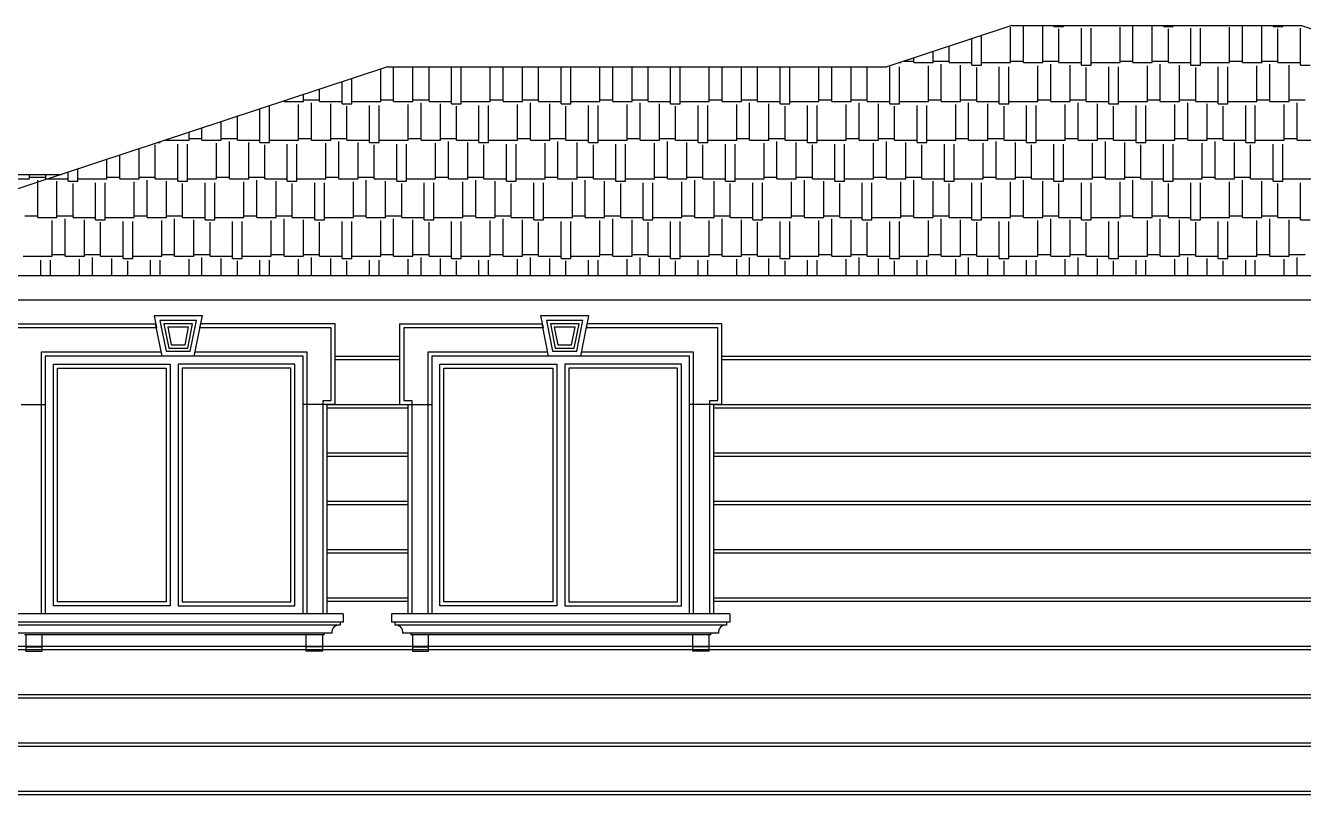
# Model space of a CAD drawing. Extents: x 182769.15 to 182771.38, y 101811.72 to 101812.21.
# Drawn here: x 182771.0793 to 182771.238, y 101811.8553 to 101811.9507 of the extents above; entities that cross this region are included whole.
import ezdxf

# ---------------------------------------------------------------- set-up
doc = ezdxf.new("R2010")
doc.units = 0
doc.header["$MEASUREMENT"] = 0
doc.layers.add('DUVAR', color=7, linetype='Continuous')
doc.layers.add('TARAMA', color=15, linetype='Continuous')

msp = doc.modelspace()

# ---------------------------------------------------------------- linework, layer by layer
at = {"layer": 'DUVAR'}
for p, q in [((182771.20178, 101811.95069), (182771.18628, 101811.94558)), ((182771.20178, 101811.95069), (182771.23778, 101811.95069)), ((182771.23778, 101811.95069), (182771.26978, 101811.94013)), ((182771.12428, 101811.94558), (182771.04578, 101811.91967)), ((182771.12428, 101811.94558), (182771.18628, 101811.94558)), ((182771.10128, 101811.91467), (182771.09528, 101811.91467)), ((182771.09528, 101811.91467), (182771.09558, 101811.91317)), ((182771.10098, 101811.91317), (182771.10128, 101811.91467)), ((182771.14928, 101811.91467), (182771.14328, 101811.91467)), ((182771.14328, 101811.91467), (182771.14358, 101811.91317)), ((182771.14898, 101811.91317), (182771.14928, 101811.91467)), ((182771.07778, 101811.91367), (182771.09548, 101811.91367)), ((182771.09628, 101811.90967), (182771.09548, 101811.91367)), ((182771.10028, 101811.90967), (182771.10108, 101811.91367)), ((182771.11778, 101811.91367), (182771.10108, 101811.91367)), ((182771.11778, 101811.90367), (182771.11778, 101811.91367)), ((182771.12578, 101811.91367), (182771.14348, 101811.91367)), ((182771.12578, 101811.91367), (182771.12578, 101811.90367)), ((182771.14428, 101811.90967), (182771.14348, 101811.91367)), ((182771.14828, 101811.90967), (182771.14908, 101811.91367)), ((182771.16578, 101811.91367), (182771.14908, 101811.91367)), ((182771.16578, 101811.90367), (182771.16578, 101811.91367)), ((182771.11378, 101811.90967), (182771.08178, 101811.90967)), ((182771.08178, 101811.90967), (182771.08178, 101811.87767)), ((182771.11378, 101811.87767), (182771.11378, 101811.90967)), ((182771.16178, 101811.90967), (182771.12978, 101811.90967)), ((182771.12978, 101811.90967), (182771.12978, 101811.87767)), ((182771.16178, 101811.87767), (182771.16178, 101811.90967)), ((182771.11678, 101811.90367), (182771.11778, 101811.90367)), ((182771.11778, 101811.90367), (182771.11678, 101811.90367)), ((182771.11678, 101811.87767), (182771.11678, 101811.90367)), ((182771.12578, 101811.90367), (182771.12678, 101811.90367)), ((182771.12678, 101811.90367), (182771.12678, 101811.87767)), ((182771.16478, 101811.90367), (182771.16578, 101811.90367)), ((182771.16578, 101811.90367), (182771.16478, 101811.90367)), ((182771.16478, 101811.87767), (182771.16478, 101811.90367)), ((182771.11878, 101811.87767), (182771.07678, 101811.87767)), ((182771.11878, 101811.87767), (182771.11878, 101811.87667)), ((182771.16678, 101811.87767), (182771.12478, 101811.87767)), ((182771.12478, 101811.87767), (182771.12478, 101811.87667)), ((182771.16678, 101811.87767), (182771.16678, 101811.87667)), ((182771.11878, 101811.87667), (182771.07678, 101811.87667)), ((182771.16678, 101811.87667), (182771.12478, 101811.87667))]:
    msp.add_line(p, q, dxfattribs=at)
at = {"layer": 'DUVAR', "color": 5}
msp.add_line((182771.04378, 101811.93221), (182771.08378, 101811.93221), dxfattribs=at)
at = {"layer": 'DUVAR', "color": 6}
for p, q in [((182771.04578, 101811.91967), (182771.35178, 101811.91967)), ((182771.04578, 101811.91667), (182771.35178, 101811.91667))]:
    msp.add_line(p, q, dxfattribs=at)
at = {"layer": 'DUVAR', "color": 8}
for p, q in [((182771.09558, 101811.91317), (182771.07828, 101811.91317)), ((182771.10054, 101811.91407), (182771.09601, 101811.91407)), ((182771.09601, 101811.91407), (182771.09677, 101811.91027)), ((182771.09609, 101811.91367), (182771.09677, 101811.91027)), ((182771.10006, 101811.91367), (182771.0965, 101811.91367)), ((182771.0965, 101811.91367), (182771.0971, 101811.91067)), ((182771.09957, 101811.91327), (182771.09698, 101811.91327)), ((182771.09698, 101811.91327), (182771.09742, 101811.91107)), ((182771.09913, 101811.91107), (182771.09957, 101811.91327)), ((182771.09946, 101811.91067), (182771.10006, 101811.91367)), ((182771.09978, 101811.91027), (182771.10054, 101811.91407)), ((182771.09978, 101811.91027), (182771.10046, 101811.91367)), ((182771.11728, 101811.91317), (182771.10098, 101811.91317)), ((182771.11728, 101811.90417), (182771.11728, 101811.91317)), ((182771.14358, 101811.91317), (182771.12628, 101811.91317)), ((182771.12628, 101811.91317), (182771.12628, 101811.90417)), ((182771.14854, 101811.91407), (182771.14401, 101811.91407)), ((182771.14401, 101811.91407), (182771.14477, 101811.91027)), ((182771.14409, 101811.91367), (182771.14477, 101811.91027)), ((182771.14806, 101811.91367), (182771.1445, 101811.91367)), ((182771.1445, 101811.91367), (182771.1451, 101811.91067)), ((182771.14757, 101811.91327), (182771.14498, 101811.91327)), ((182771.14498, 101811.91327), (182771.14542, 101811.91107)), ((182771.14713, 101811.91107), (182771.14757, 101811.91327)), ((182771.14746, 101811.91067), (182771.14806, 101811.91367)), ((182771.14778, 101811.91027), (182771.14854, 101811.91407)), ((182771.14778, 101811.91027), (182771.14846, 101811.91367)), ((182771.16528, 101811.91317), (182771.14898, 101811.91317)), ((182771.16528, 101811.90417), (182771.16528, 101811.91317)), ((182771.09742, 101811.91107), (182771.09913, 101811.91107)), ((182771.14542, 101811.91107), (182771.14713, 101811.91107)), ((182771.09618, 101811.91017), (182771.08128, 101811.91017)), ((182771.08128, 101811.91017), (182771.08128, 101811.87767)), ((182771.09677, 101811.91027), (182771.09978, 101811.91027)), ((182771.09677, 101811.91027), (182771.09978, 101811.91027)), ((182771.0971, 101811.91067), (182771.09946, 101811.91067)), ((182771.11428, 101811.91017), (182771.10038, 101811.91017)), ((182771.11428, 101811.87767), (182771.11428, 101811.91017)), ((182771.11778, 101811.90967), (182771.12578, 101811.90967)), ((182771.14418, 101811.91017), (182771.12928, 101811.91017)), ((182771.12928, 101811.91017), (182771.12928, 101811.87767)), ((182771.14477, 101811.91027), (182771.14778, 101811.91027)), ((182771.14477, 101811.91027), (182771.14778, 101811.91027)), ((182771.1451, 101811.91067), (182771.14746, 101811.91067)), ((182771.16228, 101811.91017), (182771.14838, 101811.91017)), ((182771.16228, 101811.87767), (182771.16228, 101811.91017)), ((182771.16578, 101811.90967), (182771.34178, 101811.90967)), ((182771.11778, 101811.90927), (182771.12578, 101811.90927)), ((182771.16578, 101811.90927), (182771.24178, 101811.90927)), ((182771.07878, 101811.90367), (182771.08178, 101811.90367)), ((182771.11678, 101811.90367), (182771.11378, 101811.90367)), ((182771.11628, 101811.87767), (182771.11628, 101811.90417)), ((182771.11628, 101811.90417), (182771.11728, 101811.90417)), ((182771.11678, 101811.90367), (182771.12678, 101811.90367)), ((182771.11678, 101811.90327), (182771.12678, 101811.90327)), ((182771.12628, 101811.90417), (182771.12728, 101811.90417)), ((182771.12678, 101811.90367), (182771.12978, 101811.90367)), ((182771.12728, 101811.90417), (182771.12728, 101811.87767)), ((182771.16478, 101811.90367), (182771.16178, 101811.90367)), ((182771.16428, 101811.87767), (182771.16428, 101811.90417)), ((182771.16428, 101811.90417), (182771.16528, 101811.90417)), ((182771.16478, 101811.90367), (182771.24178, 101811.90367)), ((182771.16478, 101811.90327), (182771.24178, 101811.90327)), ((182771.11678, 101811.89767), (182771.12678, 101811.89767)), ((182771.11678, 101811.89727), (182771.12678, 101811.89727)), ((182771.16478, 101811.89767), (182771.3415, 101811.89767)), ((182771.16478, 101811.89727), (182771.3415, 101811.89727)), ((182771.11678, 101811.89167), (182771.12678, 101811.89167)), ((182771.11678, 101811.89127), (182771.12678, 101811.89127)), ((182771.16478, 101811.89167), (182771.34154, 101811.89167)), ((182771.16478, 101811.89127), (182771.34154, 101811.89127)), ((182771.11678, 101811.88567), (182771.12678, 101811.88567)), ((182771.16478, 101811.88567), (182771.34178, 101811.88567)), ((182771.11678, 101811.88527), (182771.12678, 101811.88527)), ((182771.16478, 101811.88527), (182771.34178, 101811.88527)), ((182771.11678, 101811.87967), (182771.12678, 101811.87967)), ((182771.11678, 101811.87927), (182771.12678, 101811.87927)), ((182771.16478, 101811.87967), (182771.34178, 101811.87967)), ((182771.16478, 101811.87927), (182771.34178, 101811.87927)), ((182771.11838, 101811.87627), (182771.07718, 101811.87627)), ((182771.11838, 101811.87667), (182771.11838, 101811.87627)), ((182771.12518, 101811.87667), (182771.12518, 101811.87627)), ((182771.16638, 101811.87627), (182771.12518, 101811.87627)), ((182771.16638, 101811.87667), (182771.16638, 101811.87627)), ((182771.11738, 101811.87527), (182771.07818, 101811.87527)), ((182771.11638, 101811.87507), (182771.07918, 101811.87507)), ((182771.07938, 101811.87507), (182771.07938, 101811.87307)), ((182771.08138, 101811.87307), (182771.08138, 101811.87507)), ((182771.11418, 101811.87307), (182771.11418, 101811.87507)), ((182771.11618, 101811.87507), (182771.11618, 101811.87307)), ((182771.11638, 101811.87527), (182771.11638, 101811.87507)), ((182771.16538, 101811.87527), (182771.12618, 101811.87527)), ((182771.12718, 101811.87527), (182771.12718, 101811.87507)), ((182771.16438, 101811.87507), (182771.12718, 101811.87507)), ((182771.12738, 101811.87507), (182771.12738, 101811.87307)), ((182771.12938, 101811.87307), (182771.12938, 101811.87507)), ((182771.16218, 101811.87307), (182771.16218, 101811.87507)), ((182771.16418, 101811.87507), (182771.16418, 101811.87307)), ((182771.16438, 101811.87527), (182771.16438, 101811.87507)), ((182771.05578, 101811.87367), (182771.34178, 101811.87367)), ((182771.05578, 101811.87327), (182771.34178, 101811.87327)), ((182771.07938, 101811.87357), (182771.08138, 101811.87357)), ((182771.07938, 101811.87307), (182771.08138, 101811.87307)), ((182771.11618, 101811.87357), (182771.11418, 101811.87357)), ((182771.11618, 101811.87307), (182771.11418, 101811.87307)), ((182771.12738, 101811.87357), (182771.12938, 101811.87357)), ((182771.12738, 101811.87307), (182771.12938, 101811.87307)), ((182771.16418, 101811.87357), (182771.16218, 101811.87357)), ((182771.16418, 101811.87307), (182771.16218, 101811.87307)), ((182771.05578, 101811.86767), (182771.34178, 101811.86767)), ((182771.05578, 101811.86727), (182771.34178, 101811.86727)), ((182771.05578, 101811.86167), (182771.34178, 101811.86167)), ((182771.05578, 101811.86127), (182771.34178, 101811.86127)), ((182771.05578, 101811.85567), (182771.34178, 101811.85567)), ((182771.05578, 101811.85527), (182771.34178, 101811.85527))]:
    msp.add_line(p, q, dxfattribs=at)
at = {"layer": 'DUVAR', "color": 3}
for p, q in [((182771.08278, 101811.90867), (182771.09728, 101811.90867)), ((182771.08278, 101811.87867), (182771.08278, 101811.90867)), ((182771.09728, 101811.90867), (182771.09728, 101811.87867)), ((182771.11278, 101811.90867), (182771.09828, 101811.90867)), ((182771.09828, 101811.90867), (182771.09828, 101811.87867)), ((182771.11278, 101811.87867), (182771.11278, 101811.90867)), ((182771.13078, 101811.90867), (182771.14528, 101811.90867)), ((182771.13078, 101811.87867), (182771.13078, 101811.90867)), ((182771.14528, 101811.90867), (182771.14528, 101811.87867)), ((182771.16078, 101811.90867), (182771.14628, 101811.90867)), ((182771.14628, 101811.90867), (182771.14628, 101811.87867)), ((182771.16078, 101811.87867), (182771.16078, 101811.90867)), ((182771.09728, 101811.87867), (182771.08278, 101811.87867)), ((182771.09828, 101811.87867), (182771.11278, 101811.87867)), ((182771.14528, 101811.87867), (182771.13078, 101811.87867)), ((182771.14628, 101811.87867), (182771.16078, 101811.87867))]:
    msp.add_line(p, q, dxfattribs=at)
at = {"layer": 'DUVAR', "color": 1}
for p, q in [((182771.08328, 101811.90817), (182771.09678, 101811.90817)), ((182771.08328, 101811.87917), (182771.08328, 101811.90817)), ((182771.09678, 101811.90817), (182771.09678, 101811.87917)), ((182771.11228, 101811.90817), (182771.09878, 101811.90817)), ((182771.09878, 101811.90817), (182771.09878, 101811.87917)), ((182771.11228, 101811.87917), (182771.11228, 101811.90817)), ((182771.13128, 101811.90817), (182771.14478, 101811.90817)), ((182771.13128, 101811.87917), (182771.13128, 101811.90817)), ((182771.14478, 101811.90817), (182771.14478, 101811.87917)), ((182771.16028, 101811.90817), (182771.14678, 101811.90817)), ((182771.14678, 101811.90817), (182771.14678, 101811.87917)), ((182771.16028, 101811.87917), (182771.16028, 101811.90817)), ((182771.09678, 101811.87917), (182771.08328, 101811.87917)), ((182771.09878, 101811.87917), (182771.11228, 101811.87917)), ((182771.14478, 101811.87917), (182771.13128, 101811.87917)), ((182771.14678, 101811.87917), (182771.16028, 101811.87917))]:
    msp.add_line(p, q, dxfattribs=at)
at = {"layer": 'DUVAR', "color": 8}
for centre, start, end in [((182771.11825, 101811.8754), 81.8699, 188.1301), ((182771.1253, 101811.8754), 351.8699, 98.1301), ((182771.16625, 101811.8754), 81.8699, 188.1301)]:
    msp.add_arc(centre, 0.000884, start, end, dxfattribs=at)
at = {"layer": 'TARAMA'}
for p, q in [((182771.20323, 101811.94609), (182771.20323, 101811.95069)), ((182771.20563, 101811.94609), (182771.20563, 101811.95059)), ((182771.20703, 101811.95059), (182771.20703, 101811.95069)), ((182771.20703, 101811.95059), (182771.20823, 101811.95059)), ((182771.20823, 101811.95059), (182771.20823, 101811.95069)), ((182771.21683, 101811.94609), (182771.21683, 101811.95069)), ((182771.21923, 101811.94609), (182771.21923, 101811.95059)), ((182771.22063, 101811.95059), (182771.22063, 101811.95069)), ((182771.22063, 101811.95059), (182771.22183, 101811.95059)), ((182771.22183, 101811.95059), (182771.22183, 101811.95069)), ((182771.23043, 101811.94609), (182771.23043, 101811.95069)), ((182771.23283, 101811.94609), (182771.23283, 101811.95059)), ((182771.23423, 101811.95059), (182771.23423, 101811.95069)), ((182771.23423, 101811.95059), (182771.23543, 101811.95059)), ((182771.23543, 101811.95059), (182771.23543, 101811.95069)), ((182771.19683, 101811.94579), (182771.19683, 101811.94906)), ((182771.19803, 101811.94579), (182771.19803, 101811.94946)), ((182771.20163, 101811.94609), (182771.20163, 101811.95049)), ((182771.20763, 101811.94609), (182771.20763, 101811.95029)), ((182771.21043, 101811.94579), (182771.21043, 101811.95039)), ((182771.21163, 101811.94579), (182771.21163, 101811.95039)), ((182771.21523, 101811.94609), (182771.21523, 101811.95049)), ((182771.22123, 101811.94609), (182771.22123, 101811.95029)), ((182771.22403, 101811.94579), (182771.22403, 101811.95039)), ((182771.22523, 101811.94579), (182771.22523, 101811.95039)), ((182771.22883, 101811.94609), (182771.22883, 101811.95049)), ((182771.23483, 101811.94609), (182771.23483, 101811.95029)), ((182771.23763, 101811.94579), (182771.23763, 101811.95039)), ((182771.19203, 101811.94609), (182771.19203, 101811.94748)), ((182771.19403, 101811.94609), (182771.19403, 101811.94814)), ((182771.18784, 101811.94609), (182771.18803, 101811.94609)), ((182771.18803, 101811.94609), (182771.18803, 101811.94616)), ((182771.18844, 101811.94629), (182771.18963, 101811.94629)), ((182771.18963, 101811.94609), (182771.18963, 101811.94669)), ((182771.18963, 101811.94609), (182771.19203, 101811.94609)), ((182771.19203, 101811.94629), (182771.19403, 101811.94629)), ((182771.19303, 101811.94129), (182771.19303, 101811.94589)), ((182771.19403, 101811.94609), (182771.19683, 101811.94609)), ((182771.19803, 101811.94609), (182771.20163, 101811.94609)), ((182771.20163, 101811.94629), (182771.20323, 101811.94629)), ((182771.20323, 101811.94609), (182771.20563, 101811.94609)), ((182771.20563, 101811.94629), (182771.20763, 101811.94629)), ((182771.20663, 101811.94129), (182771.20663, 101811.94589)), ((182771.20763, 101811.94609), (182771.21043, 101811.94609)), ((182771.21163, 101811.94609), (182771.21523, 101811.94609)), ((182771.21523, 101811.94629), (182771.21683, 101811.94629)), ((182771.21683, 101811.94609), (182771.21923, 101811.94609)), ((182771.21923, 101811.94629), (182771.22123, 101811.94629)), ((182771.22023, 101811.94129), (182771.22023, 101811.94589)), ((182771.22123, 101811.94609), (182771.22403, 101811.94609)), ((182771.22523, 101811.94609), (182771.22883, 101811.94609)), ((182771.22883, 101811.94629), (182771.23043, 101811.94629)), ((182771.23043, 101811.94609), (182771.23283, 101811.94609)), ((182771.23283, 101811.94629), (182771.23483, 101811.94629)), ((182771.23383, 101811.94129), (182771.23383, 101811.94589)), ((182771.23483, 101811.94609), (182771.23763, 101811.94609)), ((182771.12343, 101811.94129), (182771.12343, 101811.9453)), ((182771.12503, 101811.94129), (182771.12503, 101811.94558)), ((182771.12743, 101811.94129), (182771.12743, 101811.94558)), ((182771.12943, 101811.94129), (182771.12943, 101811.94549)), ((182771.13223, 101811.94099), (182771.13223, 101811.94558)), ((182771.13343, 101811.94099), (182771.13343, 101811.94558)), ((182771.13703, 101811.94129), (182771.13703, 101811.94558)), ((182771.13863, 101811.94129), (182771.13863, 101811.94558)), ((182771.14103, 101811.94129), (182771.14103, 101811.94558)), ((182771.14303, 101811.94129), (182771.14303, 101811.94549)), ((182771.14583, 101811.94099), (182771.14583, 101811.94558)), ((182771.14703, 101811.94099), (182771.14703, 101811.94558)), ((182771.15063, 101811.94129), (182771.15063, 101811.94558)), ((182771.15223, 101811.94129), (182771.15223, 101811.94558)), ((182771.15463, 101811.94129), (182771.15463, 101811.94558)), ((182771.15663, 101811.94129), (182771.15663, 101811.94549)), ((182771.15943, 101811.94099), (182771.15943, 101811.94558)), ((182771.16063, 101811.94099), (182771.16063, 101811.94558)), ((182771.16423, 101811.94129), (182771.16423, 101811.94558)), ((182771.16583, 101811.94129), (182771.16583, 101811.94558)), ((182771.16823, 101811.94129), (182771.16823, 101811.94558)), ((182771.17023, 101811.94129), (182771.17023, 101811.94549)), ((182771.17303, 101811.94099), (182771.17303, 101811.94558)), ((182771.17423, 101811.94099), (182771.17423, 101811.94558)), ((182771.17783, 101811.94129), (182771.17783, 101811.94558)), ((182771.17943, 101811.94129), (182771.17943, 101811.94558)), ((182771.18183, 101811.94129), (182771.18183, 101811.94558)), ((182771.18383, 101811.94129), (182771.18383, 101811.94549)), ((182771.18663, 101811.94099), (182771.18663, 101811.94559)), ((182771.18783, 101811.94099), (182771.18783, 101811.94559)), ((182771.19143, 101811.94129), (182771.19143, 101811.94569)), ((182771.19543, 101811.94129), (182771.19543, 101811.94579)), ((182771.19683, 101811.94579), (182771.19803, 101811.94579)), ((182771.19743, 101811.94129), (182771.19743, 101811.94549)), ((182771.20023, 101811.94099), (182771.20023, 101811.94559)), ((182771.20143, 101811.94099), (182771.20143, 101811.94559)), ((182771.20503, 101811.94129), (182771.20503, 101811.94569)), ((182771.20903, 101811.94129), (182771.20903, 101811.94579)), ((182771.21043, 101811.94579), (182771.21163, 101811.94579)), ((182771.21103, 101811.94129), (182771.21103, 101811.94549)), ((182771.21383, 101811.94099), (182771.21383, 101811.94559)), ((182771.21503, 101811.94099), (182771.21503, 101811.94559)), ((182771.21863, 101811.94129), (182771.21863, 101811.94569)), ((182771.22263, 101811.94129), (182771.22263, 101811.94579)), ((182771.22403, 101811.94579), (182771.22523, 101811.94579)), ((182771.22463, 101811.94129), (182771.22463, 101811.94549)), ((182771.22743, 101811.94099), (182771.22743, 101811.94559)), ((182771.22863, 101811.94099), (182771.22863, 101811.94559)), ((182771.23223, 101811.94129), (182771.23223, 101811.94569)), ((182771.23623, 101811.94129), (182771.23623, 101811.94579)), ((182771.23763, 101811.94579), (182771.23883, 101811.94579)), ((182771.11583, 101811.94129), (182771.11583, 101811.94279)), ((182771.11863, 101811.94099), (182771.11863, 101811.94372)), ((182771.11983, 101811.94099), (182771.11983, 101811.94411)), ((182771.11143, 101811.94129), (182771.11143, 101811.94134)), ((182771.11143, 101811.94129), (182771.11383, 101811.94129)), ((182771.11383, 101811.94129), (182771.11383, 101811.94213)), ((182771.11383, 101811.94149), (182771.11583, 101811.94149)), ((182771.11483, 101811.93649), (182771.11483, 101811.94109)), ((182771.11583, 101811.94129), (182771.11863, 101811.94129)), ((182771.11983, 101811.94129), (182771.12343, 101811.94129)), ((182771.12343, 101811.94149), (182771.12503, 101811.94149)), ((182771.12503, 101811.94129), (182771.12743, 101811.94129)), ((182771.12743, 101811.94149), (182771.12943, 101811.94149)), ((182771.12843, 101811.93649), (182771.12843, 101811.94109)), ((182771.12943, 101811.94129), (182771.13223, 101811.94129)), ((182771.13343, 101811.94129), (182771.13703, 101811.94129)), ((182771.13703, 101811.94149), (182771.13863, 101811.94149)), ((182771.13863, 101811.94129), (182771.14103, 101811.94129)), ((182771.14103, 101811.94149), (182771.14303, 101811.94149)), ((182771.14203, 101811.93649), (182771.14203, 101811.94109)), ((182771.14303, 101811.94129), (182771.14583, 101811.94129)), ((182771.14703, 101811.94129), (182771.15063, 101811.94129)), ((182771.15063, 101811.94149), (182771.15223, 101811.94149)), ((182771.15223, 101811.94129), (182771.15463, 101811.94129)), ((182771.15463, 101811.94149), (182771.15663, 101811.94149)), ((182771.15563, 101811.93649), (182771.15563, 101811.94109)), ((182771.15663, 101811.94129), (182771.15943, 101811.94129)), ((182771.16063, 101811.94129), (182771.16423, 101811.94129)), ((182771.16423, 101811.94149), (182771.16583, 101811.94149)), ((182771.16583, 101811.94129), (182771.16823, 101811.94129)), ((182771.16823, 101811.94149), (182771.17023, 101811.94149)), ((182771.16923, 101811.93649), (182771.16923, 101811.94109)), ((182771.17023, 101811.94129), (182771.17303, 101811.94129)), ((182771.17423, 101811.94129), (182771.17783, 101811.94129)), ((182771.17783, 101811.94149), (182771.17943, 101811.94149)), ((182771.17943, 101811.94129), (182771.18183, 101811.94129)), ((182771.18183, 101811.94149), (182771.18383, 101811.94149)), ((182771.18283, 101811.93649), (182771.18283, 101811.94109)), ((182771.18383, 101811.94129), (182771.18663, 101811.94129)), ((182771.18783, 101811.94129), (182771.19143, 101811.94129)), ((182771.19143, 101811.94149), (182771.19303, 101811.94149)), ((182771.19303, 101811.94129), (182771.19543, 101811.94129)), ((182771.19543, 101811.94149), (182771.19743, 101811.94149)), ((182771.19643, 101811.93649), (182771.19643, 101811.94109)), ((182771.19743, 101811.94129), (182771.20023, 101811.94129)), ((182771.20143, 101811.94129), (182771.20503, 101811.94129)), ((182771.20503, 101811.94149), (182771.20663, 101811.94149)), ((182771.20663, 101811.94129), (182771.20903, 101811.94129)), ((182771.20903, 101811.94149), (182771.21103, 101811.94149)), ((182771.21003, 101811.93649), (182771.21003, 101811.94109)), ((182771.21103, 101811.94129), (182771.21383, 101811.94129)), ((182771.21503, 101811.94129), (182771.21863, 101811.94129)), ((182771.21863, 101811.94149), (182771.22023, 101811.94149)), ((182771.22023, 101811.94129), (182771.22263, 101811.94129)), ((182771.22263, 101811.94149), (182771.22463, 101811.94149)), ((182771.22363, 101811.93649), (182771.22363, 101811.94109)), ((182771.22463, 101811.94129), (182771.22743, 101811.94129)), ((182771.22863, 101811.94129), (182771.23223, 101811.94129)), ((182771.23223, 101811.94149), (182771.23383, 101811.94149)), ((182771.23383, 101811.94129), (182771.23623, 101811.94129)), ((182771.23623, 101811.94149), (182771.23823, 101811.94149)), ((182771.23723, 101811.93649), (182771.23723, 101811.94109)), ((182771.10843, 101811.93619), (182771.10843, 101811.94035)), ((182771.10963, 101811.93619), (182771.10963, 101811.94075)), ((182771.11323, 101811.93649), (182771.11323, 101811.94089)), ((182771.11723, 101811.93649), (182771.11723, 101811.94099)), ((182771.11863, 101811.94099), (182771.11983, 101811.94099)), ((182771.11923, 101811.93649), (182771.11923, 101811.94069)), ((182771.12203, 101811.93619), (182771.12203, 101811.94079)), ((182771.12323, 101811.93619), (182771.12323, 101811.94079)), ((182771.12683, 101811.93649), (182771.12683, 101811.94089)), ((182771.13083, 101811.93649), (182771.13083, 101811.94099)), ((182771.13223, 101811.94099), (182771.13343, 101811.94099)), ((182771.13283, 101811.93649), (182771.13283, 101811.94069)), ((182771.13563, 101811.93619), (182771.13563, 101811.94079)), ((182771.13683, 101811.93619), (182771.13683, 101811.94079)), ((182771.14043, 101811.93649), (182771.14043, 101811.94089)), ((182771.14443, 101811.93649), (182771.14443, 101811.94099)), ((182771.14583, 101811.94099), (182771.14703, 101811.94099)), ((182771.14643, 101811.93649), (182771.14643, 101811.94069)), ((182771.14923, 101811.93619), (182771.14923, 101811.94079)), ((182771.15043, 101811.93619), (182771.15043, 101811.94079)), ((182771.15403, 101811.93649), (182771.15403, 101811.94089)), ((182771.15803, 101811.93649), (182771.15803, 101811.94099)), ((182771.15943, 101811.94099), (182771.16063, 101811.94099)), ((182771.16003, 101811.93649), (182771.16003, 101811.94069)), ((182771.16283, 101811.93619), (182771.16283, 101811.94079)), ((182771.16403, 101811.93619), (182771.16403, 101811.94079)), ((182771.16763, 101811.93649), (182771.16763, 101811.94089)), ((182771.17163, 101811.93649), (182771.17163, 101811.94099)), ((182771.17303, 101811.94099), (182771.17423, 101811.94099)), ((182771.17363, 101811.93649), (182771.17363, 101811.94069)), ((182771.17643, 101811.93619), (182771.17643, 101811.94079)), ((182771.17763, 101811.93619), (182771.17763, 101811.94079)), ((182771.18123, 101811.93649), (182771.18123, 101811.94089)), ((182771.18523, 101811.93649), (182771.18523, 101811.94099)), ((182771.18663, 101811.94099), (182771.18783, 101811.94099)), ((182771.18723, 101811.93649), (182771.18723, 101811.94069)), ((182771.19003, 101811.93619), (182771.19003, 101811.94079)), ((182771.19123, 101811.93619), (182771.19123, 101811.94079)), ((182771.19483, 101811.93649), (182771.19483, 101811.94089)), ((182771.19883, 101811.93649), (182771.19883, 101811.94099)), ((182771.20023, 101811.94099), (182771.20143, 101811.94099)), ((182771.20083, 101811.93649), (182771.20083, 101811.94069)), ((182771.20363, 101811.93619), (182771.20363, 101811.94079)), ((182771.20483, 101811.93619), (182771.20483, 101811.94079)), ((182771.20843, 101811.93649), (182771.20843, 101811.94089)), ((182771.21243, 101811.93649), (182771.21243, 101811.94099)), ((182771.21383, 101811.94099), (182771.21503, 101811.94099)), ((182771.21443, 101811.93649), (182771.21443, 101811.94069)), ((182771.21723, 101811.93619), (182771.21723, 101811.94079)), ((182771.21843, 101811.93619), (182771.21843, 101811.94079)), ((182771.22203, 101811.93649), (182771.22203, 101811.94089)), ((182771.22603, 101811.93649), (182771.22603, 101811.94099)), ((182771.22743, 101811.94099), (182771.22863, 101811.94099)), ((182771.22803, 101811.93649), (182771.22803, 101811.94069)), ((182771.23083, 101811.93619), (182771.23083, 101811.94079)), ((182771.23203, 101811.93619), (182771.23203, 101811.94079)), ((182771.23563, 101811.93649), (182771.23563, 101811.94089)), ((182771.10123, 101811.93649), (182771.10123, 101811.93797)), ((182771.10363, 101811.93649), (182771.10363, 101811.93877)), ((182771.10563, 101811.93649), (182771.10563, 101811.93943)), ((182771.09674, 101811.93649), (182771.09963, 101811.93649)), ((182771.09963, 101811.93649), (182771.09963, 101811.93745)), ((182771.09963, 101811.93669), (182771.10123, 101811.93669)), ((182771.10123, 101811.93649), (182771.10363, 101811.93649)), ((182771.10363, 101811.93669), (182771.10563, 101811.93669)), ((182771.10563, 101811.93649), (182771.10843, 101811.93649)), ((182771.10963, 101811.93649), (182771.11323, 101811.93649)), ((182771.11323, 101811.93669), (182771.11483, 101811.93669)), ((182771.11483, 101811.93649), (182771.11723, 101811.93649)), ((182771.11723, 101811.93669), (182771.11923, 101811.93669)), ((182771.11923, 101811.93649), (182771.12203, 101811.93649)), ((182771.12323, 101811.93649), (182771.12683, 101811.93649)), ((182771.12683, 101811.93669), (182771.12843, 101811.93669)), ((182771.12843, 101811.93649), (182771.13083, 101811.93649)), ((182771.13083, 101811.93669), (182771.13283, 101811.93669)), ((182771.13283, 101811.93649), (182771.13563, 101811.93649)), ((182771.13683, 101811.93649), (182771.14043, 101811.93649)), ((182771.14043, 101811.93669), (182771.14203, 101811.93669)), ((182771.14203, 101811.93649), (182771.14443, 101811.93649)), ((182771.14443, 101811.93669), (182771.14643, 101811.93669)), ((182771.14643, 101811.93649), (182771.14923, 101811.93649)), ((182771.15043, 101811.93649), (182771.15403, 101811.93649)), ((182771.15403, 101811.93669), (182771.15563, 101811.93669)), ((182771.15563, 101811.93649), (182771.15803, 101811.93649)), ((182771.15803, 101811.93669), (182771.16003, 101811.93669)), ((182771.16003, 101811.93649), (182771.16283, 101811.93649)), ((182771.16403, 101811.93649), (182771.16763, 101811.93649)), ((182771.16763, 101811.93669), (182771.16923, 101811.93669)), ((182771.16923, 101811.93649), (182771.17163, 101811.93649)), ((182771.17163, 101811.93669), (182771.17363, 101811.93669)), ((182771.17363, 101811.93649), (182771.17643, 101811.93649)), ((182771.17763, 101811.93649), (182771.18123, 101811.93649)), ((182771.18123, 101811.93669), (182771.18283, 101811.93669)), ((182771.18283, 101811.93649), (182771.18523, 101811.93649)), ((182771.18523, 101811.93669), (182771.18723, 101811.93669)), ((182771.18723, 101811.93649), (182771.19003, 101811.93649)), ((182771.19123, 101811.93649), (182771.19483, 101811.93649)), ((182771.19483, 101811.93669), (182771.19643, 101811.93669)), ((182771.19643, 101811.93649), (182771.19883, 101811.93649)), ((182771.19883, 101811.93669), (182771.20083, 101811.93669)), ((182771.20083, 101811.93649), (182771.20363, 101811.93649)), ((182771.20483, 101811.93649), (182771.20843, 101811.93649)), ((182771.20843, 101811.93669), (182771.21003, 101811.93669)), ((182771.21003, 101811.93649), (182771.21243, 101811.93649)), ((182771.21243, 101811.93669), (182771.21443, 101811.93669)), ((182771.21443, 101811.93649), (182771.21723, 101811.93649)), ((182771.21843, 101811.93649), (182771.22203, 101811.93649)), ((182771.22203, 101811.93669), (182771.22363, 101811.93669)), ((182771.22363, 101811.93649), (182771.22603, 101811.93649)), ((182771.22603, 101811.93669), (182771.22803, 101811.93669)), ((182771.22803, 101811.93649), (182771.23083, 101811.93649)), ((182771.23203, 101811.93649), (182771.23563, 101811.93649)), ((182771.23563, 101811.93669), (182771.23723, 101811.93669)), ((182771.23723, 101811.93649), (182771.23963, 101811.93649)), ((182771.09343, 101811.93169), (182771.09343, 101811.9354)), ((182771.09543, 101811.93169), (182771.09543, 101811.93589)), ((182771.09584, 101811.93619), (182771.09603, 101811.93619)), ((182771.09603, 101811.93619), (182771.09603, 101811.93626)), ((182771.09823, 101811.93139), (182771.09823, 101811.93599)), ((182771.09943, 101811.93139), (182771.09943, 101811.93599)), ((182771.10303, 101811.93169), (182771.10303, 101811.93609)), ((182771.10463, 101811.93169), (182771.10463, 101811.93629)), ((182771.10703, 101811.93169), (182771.10703, 101811.93619)), ((182771.10843, 101811.93619), (182771.10963, 101811.93619)), ((182771.10903, 101811.93169), (182771.10903, 101811.93589)), ((182771.11183, 101811.93139), (182771.11183, 101811.93599)), ((182771.11303, 101811.93139), (182771.11303, 101811.93599)), ((182771.11663, 101811.93169), (182771.11663, 101811.93609)), ((182771.11823, 101811.93169), (182771.11823, 101811.93629)), ((182771.12063, 101811.93169), (182771.12063, 101811.93619)), ((182771.12203, 101811.93619), (182771.12323, 101811.93619)), ((182771.12263, 101811.93169), (182771.12263, 101811.93589)), ((182771.12543, 101811.93139), (182771.12543, 101811.93599)), ((182771.12663, 101811.93139), (182771.12663, 101811.93599)), ((182771.13023, 101811.93169), (182771.13023, 101811.93609)), ((182771.13183, 101811.93169), (182771.13183, 101811.93629)), ((182771.13423, 101811.93169), (182771.13423, 101811.93619)), ((182771.13563, 101811.93619), (182771.13683, 101811.93619)), ((182771.13623, 101811.93169), (182771.13623, 101811.93589)), ((182771.13903, 101811.93139), (182771.13903, 101811.93599)), ((182771.14023, 101811.93139), (182771.14023, 101811.93599)), ((182771.14383, 101811.93169), (182771.14383, 101811.93609)), ((182771.14543, 101811.93169), (182771.14543, 101811.93629)), ((182771.14783, 101811.93169), (182771.14783, 101811.93619)), ((182771.14923, 101811.93619), (182771.15043, 101811.93619)), ((182771.14983, 101811.93169), (182771.14983, 101811.93589)), ((182771.15263, 101811.93139), (182771.15263, 101811.93599)), ((182771.15383, 101811.93139), (182771.15383, 101811.93599)), ((182771.15743, 101811.93169), (182771.15743, 101811.93609)), ((182771.15903, 101811.93169), (182771.15903, 101811.93629)), ((182771.16143, 101811.93169), (182771.16143, 101811.93619)), ((182771.16283, 101811.93619), (182771.16403, 101811.93619)), ((182771.16343, 101811.93169), (182771.16343, 101811.93589)), ((182771.16623, 101811.93139), (182771.16623, 101811.93599)), ((182771.16743, 101811.93139), (182771.16743, 101811.93599)), ((182771.17103, 101811.93169), (182771.17103, 101811.93609)), ((182771.17263, 101811.93169), (182771.17263, 101811.93629)), ((182771.17503, 101811.93169), (182771.17503, 101811.93619)), ((182771.17643, 101811.93619), (182771.17763, 101811.93619)), ((182771.17703, 101811.93169), (182771.17703, 101811.93589)), ((182771.17983, 101811.93139), (182771.17983, 101811.93599)), ((182771.18103, 101811.93139), (182771.18103, 101811.93599)), ((182771.18463, 101811.93169), (182771.18463, 101811.93609)), ((182771.18623, 101811.93169), (182771.18623, 101811.93629)), ((182771.18863, 101811.93169), (182771.18863, 101811.93619)), ((182771.19003, 101811.93619), (182771.19123, 101811.93619)), ((182771.19063, 101811.93169), (182771.19063, 101811.93589)), ((182771.19343, 101811.93139), (182771.19343, 101811.93599)), ((182771.19463, 101811.93139), (182771.19463, 101811.93599)), ((182771.19823, 101811.93169), (182771.19823, 101811.93609)), ((182771.19983, 101811.93169), (182771.19983, 101811.93629)), ((182771.20223, 101811.93169), (182771.20223, 101811.93619)), ((182771.20363, 101811.93619), (182771.20483, 101811.93619)), ((182771.20423, 101811.93169), (182771.20423, 101811.93589)), ((182771.20703, 101811.93139), (182771.20703, 101811.93599)), ((182771.20823, 101811.93139), (182771.20823, 101811.93599)), ((182771.21183, 101811.93169), (182771.21183, 101811.93609)), ((182771.21343, 101811.93169), (182771.21343, 101811.93629)), ((182771.21583, 101811.93169), (182771.21583, 101811.93619)), ((182771.21723, 101811.93619), (182771.21843, 101811.93619)), ((182771.21783, 101811.93169), (182771.21783, 101811.93589)), ((182771.22063, 101811.93139), (182771.22063, 101811.93599)), ((182771.22183, 101811.93139), (182771.22183, 101811.93599)), ((182771.22543, 101811.93169), (182771.22543, 101811.93609)), ((182771.22703, 101811.93169), (182771.22703, 101811.93629)), ((182771.22943, 101811.93169), (182771.22943, 101811.93619)), ((182771.23083, 101811.93619), (182771.23203, 101811.93619)), ((182771.23143, 101811.93169), (182771.23143, 101811.93589)), ((182771.23423, 101811.93139), (182771.23423, 101811.93599)), ((182771.23543, 101811.93139), (182771.23543, 101811.93599)), ((182771.08943, 101811.93169), (182771.08943, 101811.93408)), ((182771.09103, 101811.93169), (182771.09103, 101811.93461)), ((182771.07743, 101811.93169), (182771.07983, 101811.93169)), ((182771.07983, 101811.93169), (182771.07983, 101811.93221)), ((182771.07983, 101811.93189), (182771.08183, 101811.93189)), ((182771.08183, 101811.93169), (182771.08183, 101811.93221)), ((182771.08183, 101811.93169), (182771.0822, 101811.93169)), ((182771.0822, 101811.93169), (182771.08463, 101811.93169)), ((182771.08463, 101811.93139), (182771.08463, 101811.9325)), ((182771.08583, 101811.93139), (182771.08583, 101811.93289)), ((182771.08583, 101811.93169), (182771.08943, 101811.93169)), ((182771.08943, 101811.93189), (182771.09103, 101811.93189)), ((182771.09103, 101811.93169), (182771.09343, 101811.93169)), ((182771.09343, 101811.93189), (182771.09543, 101811.93189)), ((182771.09543, 101811.93169), (182771.09823, 101811.93169)), ((182771.09943, 101811.93169), (182771.10303, 101811.93169)), ((182771.10303, 101811.93189), (182771.10463, 101811.93189)), ((182771.10463, 101811.93169), (182771.10703, 101811.93169)), ((182771.10703, 101811.93189), (182771.10903, 101811.93189)), ((182771.10903, 101811.93169), (182771.11183, 101811.93169)), ((182771.11303, 101811.93169), (182771.11663, 101811.93169)), ((182771.11663, 101811.93189), (182771.11823, 101811.93189)), ((182771.11823, 101811.93169), (182771.12063, 101811.93169)), ((182771.12063, 101811.93189), (182771.12263, 101811.93189)), ((182771.12263, 101811.93169), (182771.12543, 101811.93169)), ((182771.12663, 101811.93169), (182771.13023, 101811.93169)), ((182771.13023, 101811.93189), (182771.13183, 101811.93189)), ((182771.13183, 101811.93169), (182771.13423, 101811.93169)), ((182771.13423, 101811.93189), (182771.13623, 101811.93189)), ((182771.13623, 101811.93169), (182771.13903, 101811.93169)), ((182771.14023, 101811.93169), (182771.14383, 101811.93169)), ((182771.14383, 101811.93189), (182771.14543, 101811.93189)), ((182771.14543, 101811.93169), (182771.14783, 101811.93169)), ((182771.14783, 101811.93189), (182771.14983, 101811.93189)), ((182771.14983, 101811.93169), (182771.15263, 101811.93169)), ((182771.15383, 101811.93169), (182771.15743, 101811.93169)), ((182771.15743, 101811.93189), (182771.15903, 101811.93189)), ((182771.15903, 101811.93169), (182771.16143, 101811.93169)), ((182771.16143, 101811.93189), (182771.16343, 101811.93189)), ((182771.16343, 101811.93169), (182771.16623, 101811.93169)), ((182771.16743, 101811.93169), (182771.17103, 101811.93169)), ((182771.17103, 101811.93189), (182771.17263, 101811.93189)), ((182771.17263, 101811.93169), (182771.17503, 101811.93169)), ((182771.17503, 101811.93189), (182771.17703, 101811.93189)), ((182771.17703, 101811.93169), (182771.17983, 101811.93169)), ((182771.18103, 101811.93169), (182771.18463, 101811.93169)), ((182771.18463, 101811.93189), (182771.18623, 101811.93189)), ((182771.18623, 101811.93169), (182771.18863, 101811.93169)), ((182771.18863, 101811.93189), (182771.19063, 101811.93189)), ((182771.19063, 101811.93169), (182771.19343, 101811.93169)), ((182771.19463, 101811.93169), (182771.19823, 101811.93169)), ((182771.19823, 101811.93189), (182771.19983, 101811.93189)), ((182771.19983, 101811.93169), (182771.20223, 101811.93169)), ((182771.20223, 101811.93189), (182771.20423, 101811.93189)), ((182771.20423, 101811.93169), (182771.20703, 101811.93169)), ((182771.20823, 101811.93169), (182771.21183, 101811.93169)), ((182771.21183, 101811.93189), (182771.21343, 101811.93189)), ((182771.21343, 101811.93169), (182771.21583, 101811.93169)), ((182771.21583, 101811.93189), (182771.21783, 101811.93189)), ((182771.21783, 101811.93169), (182771.22063, 101811.93169)), ((182771.22183, 101811.93169), (182771.22543, 101811.93169)), ((182771.22543, 101811.93189), (182771.22703, 101811.93189)), ((182771.22703, 101811.93169), (182771.22943, 101811.93169)), ((182771.22943, 101811.93189), (182771.23143, 101811.93189)), ((182771.23143, 101811.93169), (182771.23423, 101811.93169)), ((182771.23543, 101811.93169), (182771.23903, 101811.93169)), ((182771.08083, 101811.93124), (182771.08083, 101811.93149)), ((182771.08083, 101811.92689), (182771.08083, 101811.93124)), ((182771.08323, 101811.92689), (182771.08323, 101811.93139)), ((182771.08463, 101811.93139), (182771.08583, 101811.93139)), ((182771.08523, 101811.92689), (182771.08523, 101811.93109)), ((182771.08803, 101811.92659), (182771.08803, 101811.93119)), ((182771.08923, 101811.92659), (182771.08923, 101811.93119)), ((182771.09283, 101811.92689), (182771.09283, 101811.93129)), ((182771.09443, 101811.92689), (182771.09443, 101811.93149)), ((182771.09683, 101811.92689), (182771.09683, 101811.93139)), ((182771.09823, 101811.93139), (182771.09943, 101811.93139)), ((182771.09883, 101811.92689), (182771.09883, 101811.93109)), ((182771.10163, 101811.92659), (182771.10163, 101811.93119)), ((182771.10283, 101811.92659), (182771.10283, 101811.93119)), ((182771.10643, 101811.92689), (182771.10643, 101811.93129)), ((182771.10803, 101811.92689), (182771.10803, 101811.93149)), ((182771.11043, 101811.92689), (182771.11043, 101811.93139)), ((182771.11183, 101811.93139), (182771.11303, 101811.93139)), ((182771.11243, 101811.92689), (182771.11243, 101811.93109)), ((182771.11523, 101811.92659), (182771.11523, 101811.93119)), ((182771.11643, 101811.92659), (182771.11643, 101811.93119)), ((182771.12003, 101811.92689), (182771.12003, 101811.93129)), ((182771.12163, 101811.92689), (182771.12163, 101811.93149)), ((182771.12403, 101811.92689), (182771.12403, 101811.93139)), ((182771.12543, 101811.93139), (182771.12663, 101811.93139)), ((182771.12603, 101811.92689), (182771.12603, 101811.93109)), ((182771.12883, 101811.92659), (182771.12883, 101811.93119)), ((182771.13003, 101811.92659), (182771.13003, 101811.93119)), ((182771.13363, 101811.92689), (182771.13363, 101811.93129)), ((182771.13523, 101811.92689), (182771.13523, 101811.93149)), ((182771.13763, 101811.92689), (182771.13763, 101811.93139)), ((182771.13903, 101811.93139), (182771.14023, 101811.93139)), ((182771.13963, 101811.92689), (182771.13963, 101811.93109)), ((182771.14243, 101811.92659), (182771.14243, 101811.93119)), ((182771.14363, 101811.92659), (182771.14363, 101811.93119)), ((182771.14723, 101811.92689), (182771.14723, 101811.93129)), ((182771.14883, 101811.92689), (182771.14883, 101811.93149)), ((182771.15123, 101811.92689), (182771.15123, 101811.93139)), ((182771.15263, 101811.93139), (182771.15383, 101811.93139)), ((182771.15323, 101811.92689), (182771.15323, 101811.93109)), ((182771.15603, 101811.92659), (182771.15603, 101811.93119)), ((182771.15723, 101811.92659), (182771.15723, 101811.93119)), ((182771.16083, 101811.92689), (182771.16083, 101811.93129)), ((182771.16243, 101811.92689), (182771.16243, 101811.93149)), ((182771.16483, 101811.92689), (182771.16483, 101811.93139)), ((182771.16623, 101811.93139), (182771.16743, 101811.93139)), ((182771.16683, 101811.92689), (182771.16683, 101811.93109)), ((182771.16963, 101811.92659), (182771.16963, 101811.93119)), ((182771.17083, 101811.92659), (182771.17083, 101811.93119)), ((182771.17443, 101811.92689), (182771.17443, 101811.93129)), ((182771.17603, 101811.92689), (182771.17603, 101811.93149)), ((182771.17843, 101811.92689), (182771.17843, 101811.93139)), ((182771.17983, 101811.93139), (182771.18103, 101811.93139)), ((182771.18043, 101811.92689), (182771.18043, 101811.93109)), ((182771.18323, 101811.92659), (182771.18323, 101811.93119)), ((182771.18443, 101811.92659), (182771.18443, 101811.93119)), ((182771.18803, 101811.92689), (182771.18803, 101811.93129)), ((182771.18963, 101811.92689), (182771.18963, 101811.93149)), ((182771.19203, 101811.92689), (182771.19203, 101811.93139)), ((182771.19343, 101811.93139), (182771.19463, 101811.93139)), ((182771.19403, 101811.92689), (182771.19403, 101811.93109)), ((182771.19683, 101811.92659), (182771.19683, 101811.93119)), ((182771.19803, 101811.92659), (182771.19803, 101811.93119)), ((182771.20163, 101811.92689), (182771.20163, 101811.93129)), ((182771.20323, 101811.92689), (182771.20323, 101811.93149)), ((182771.20563, 101811.92689), (182771.20563, 101811.93139)), ((182771.20703, 101811.93139), (182771.20823, 101811.93139)), ((182771.20763, 101811.92689), (182771.20763, 101811.93109)), ((182771.21043, 101811.92659), (182771.21043, 101811.93119)), ((182771.21163, 101811.92659), (182771.21163, 101811.93119)), ((182771.21523, 101811.92689), (182771.21523, 101811.93129)), ((182771.21683, 101811.92689), (182771.21683, 101811.93149)), ((182771.21923, 101811.92689), (182771.21923, 101811.93139)), ((182771.22063, 101811.93139), (182771.22183, 101811.93139)), ((182771.22123, 101811.92689), (182771.22123, 101811.93109)), ((182771.22403, 101811.92659), (182771.22403, 101811.93119)), ((182771.22523, 101811.92659), (182771.22523, 101811.93119)), ((182771.22883, 101811.92689), (182771.22883, 101811.93129)), ((182771.23043, 101811.92689), (182771.23043, 101811.93149)), ((182771.23283, 101811.92689), (182771.23283, 101811.93139)), ((182771.23423, 101811.93139), (182771.23543, 101811.93139)), ((182771.23483, 101811.92689), (182771.23483, 101811.93109)), ((182771.23763, 101811.92659), (182771.23763, 101811.93119)), ((182771.07923, 101811.92709), (182771.08083, 101811.92709)), ((182771.08083, 101811.92689), (182771.08323, 101811.92689)), ((182771.08323, 101811.92709), (182771.08523, 101811.92709)), ((182771.08523, 101811.92689), (182771.08803, 101811.92689)), ((182771.08923, 101811.92689), (182771.09283, 101811.92689)), ((182771.09283, 101811.92709), (182771.09443, 101811.92709)), ((182771.09443, 101811.92689), (182771.09683, 101811.92689)), ((182771.09683, 101811.92709), (182771.09883, 101811.92709)), ((182771.09883, 101811.92689), (182771.10163, 101811.92689)), ((182771.10283, 101811.92689), (182771.10643, 101811.92689)), ((182771.10643, 101811.92709), (182771.10803, 101811.92709)), ((182771.10803, 101811.92689), (182771.11043, 101811.92689)), ((182771.11043, 101811.92709), (182771.11243, 101811.92709)), ((182771.11243, 101811.92689), (182771.11523, 101811.92689)), ((182771.11643, 101811.92689), (182771.12003, 101811.92689)), ((182771.12003, 101811.92709), (182771.12163, 101811.92709)), ((182771.12163, 101811.92689), (182771.12403, 101811.92689)), ((182771.12403, 101811.92709), (182771.12603, 101811.92709)), ((182771.12603, 101811.92689), (182771.12883, 101811.92689)), ((182771.13003, 101811.92689), (182771.13363, 101811.92689)), ((182771.13363, 101811.92709), (182771.13523, 101811.92709)), ((182771.13523, 101811.92689), (182771.13763, 101811.92689)), ((182771.13763, 101811.92709), (182771.13963, 101811.92709)), ((182771.13963, 101811.92689), (182771.14243, 101811.92689)), ((182771.14363, 101811.92689), (182771.14723, 101811.92689)), ((182771.14723, 101811.92709), (182771.14883, 101811.92709)), ((182771.14883, 101811.92689), (182771.15123, 101811.92689)), ((182771.15123, 101811.92709), (182771.15323, 101811.92709)), ((182771.15323, 101811.92689), (182771.15603, 101811.92689)), ((182771.15723, 101811.92689), (182771.16083, 101811.92689)), ((182771.16083, 101811.92709), (182771.16243, 101811.92709)), ((182771.16243, 101811.92689), (182771.16483, 101811.92689)), ((182771.16483, 101811.92709), (182771.16683, 101811.92709)), ((182771.16683, 101811.92689), (182771.16963, 101811.92689)), ((182771.17083, 101811.92689), (182771.17443, 101811.92689)), ((182771.17443, 101811.92709), (182771.17603, 101811.92709)), ((182771.17603, 101811.92689), (182771.17843, 101811.92689)), ((182771.17843, 101811.92709), (182771.18043, 101811.92709)), ((182771.18043, 101811.92689), (182771.18323, 101811.92689)), ((182771.18443, 101811.92689), (182771.18803, 101811.92689)), ((182771.18803, 101811.92709), (182771.18963, 101811.92709)), ((182771.18963, 101811.92689), (182771.19203, 101811.92689)), ((182771.19203, 101811.92709), (182771.19403, 101811.92709)), ((182771.19403, 101811.92689), (182771.19683, 101811.92689)), ((182771.19803, 101811.92689), (182771.20163, 101811.92689)), ((182771.20163, 101811.92709), (182771.20323, 101811.92709)), ((182771.20323, 101811.92689), (182771.20563, 101811.92689)), ((182771.20563, 101811.92709), (182771.20763, 101811.92709)), ((182771.20763, 101811.92689), (182771.21043, 101811.92689)), ((182771.21163, 101811.92689), (182771.21523, 101811.92689)), ((182771.21523, 101811.92709), (182771.21683, 101811.92709)), ((182771.21683, 101811.92689), (182771.21923, 101811.92689)), ((182771.21923, 101811.92709), (182771.22123, 101811.92709)), ((182771.22123, 101811.92689), (182771.22403, 101811.92689)), ((182771.22523, 101811.92689), (182771.22883, 101811.92689)), ((182771.22883, 101811.92709), (182771.23043, 101811.92709)), ((182771.23043, 101811.92689), (182771.23283, 101811.92689)), ((182771.23283, 101811.92709), (182771.23483, 101811.92709)), ((182771.23483, 101811.92689), (182771.23763, 101811.92689)), ((182771.08263, 101811.92209), (182771.08263, 101811.92649)), ((182771.08423, 101811.92209), (182771.08423, 101811.92669)), ((182771.08663, 101811.92209), (182771.08663, 101811.92659)), ((182771.08803, 101811.92659), (182771.08923, 101811.92659)), ((182771.08863, 101811.92209), (182771.08863, 101811.92629)), ((182771.09143, 101811.92179), (182771.09143, 101811.92639)), ((182771.09263, 101811.92179), (182771.09263, 101811.92639)), ((182771.09623, 101811.92209), (182771.09623, 101811.92649)), ((182771.09783, 101811.92209), (182771.09783, 101811.92669)), ((182771.10023, 101811.92209), (182771.10023, 101811.92659)), ((182771.10163, 101811.92659), (182771.10283, 101811.92659)), ((182771.10223, 101811.92209), (182771.10223, 101811.92629)), ((182771.10503, 101811.92179), (182771.10503, 101811.92639)), ((182771.10623, 101811.92179), (182771.10623, 101811.92639)), ((182771.10983, 101811.92209), (182771.10983, 101811.92649)), ((182771.11143, 101811.92209), (182771.11143, 101811.92669)), ((182771.11383, 101811.92209), (182771.11383, 101811.92659)), ((182771.11523, 101811.92659), (182771.11643, 101811.92659)), ((182771.11583, 101811.92209), (182771.11583, 101811.92629)), ((182771.11863, 101811.92179), (182771.11863, 101811.92639)), ((182771.11983, 101811.92179), (182771.11983, 101811.92639)), ((182771.12343, 101811.92209), (182771.12343, 101811.92649)), ((182771.12503, 101811.92209), (182771.12503, 101811.92669)), ((182771.12743, 101811.92209), (182771.12743, 101811.92659)), ((182771.12883, 101811.92659), (182771.13003, 101811.92659)), ((182771.12943, 101811.92209), (182771.12943, 101811.92629)), ((182771.13223, 101811.92179), (182771.13223, 101811.92639)), ((182771.13343, 101811.92179), (182771.13343, 101811.92639)), ((182771.13703, 101811.92209), (182771.13703, 101811.92649)), ((182771.13863, 101811.92209), (182771.13863, 101811.92669)), ((182771.14103, 101811.92209), (182771.14103, 101811.92659)), ((182771.14243, 101811.92659), (182771.14363, 101811.92659)), ((182771.14303, 101811.92209), (182771.14303, 101811.92629)), ((182771.14583, 101811.92179), (182771.14583, 101811.92639)), ((182771.14703, 101811.92179), (182771.14703, 101811.92639)), ((182771.15063, 101811.92209), (182771.15063, 101811.92649)), ((182771.15223, 101811.92209), (182771.15223, 101811.92669)), ((182771.15463, 101811.92209), (182771.15463, 101811.92659)), ((182771.15603, 101811.92659), (182771.15723, 101811.92659)), ((182771.15663, 101811.92209), (182771.15663, 101811.92629)), ((182771.15943, 101811.92179), (182771.15943, 101811.92639)), ((182771.16063, 101811.92179), (182771.16063, 101811.92639)), ((182771.16423, 101811.92209), (182771.16423, 101811.92649)), ((182771.16583, 101811.92209), (182771.16583, 101811.92669)), ((182771.16823, 101811.92209), (182771.16823, 101811.92659)), ((182771.16963, 101811.92659), (182771.17083, 101811.92659)), ((182771.17023, 101811.92209), (182771.17023, 101811.92629)), ((182771.17303, 101811.92179), (182771.17303, 101811.92639)), ((182771.17423, 101811.92179), (182771.17423, 101811.92639)), ((182771.17783, 101811.92209), (182771.17783, 101811.92649)), ((182771.17943, 101811.92209), (182771.17943, 101811.92669)), ((182771.18183, 101811.92209), (182771.18183, 101811.92659)), ((182771.18323, 101811.92659), (182771.18443, 101811.92659)), ((182771.18383, 101811.92209), (182771.18383, 101811.92629)), ((182771.18663, 101811.92179), (182771.18663, 101811.92639)), ((182771.18783, 101811.92179), (182771.18783, 101811.92639)), ((182771.19143, 101811.92209), (182771.19143, 101811.92649)), ((182771.19303, 101811.92209), (182771.19303, 101811.92669)), ((182771.19543, 101811.92209), (182771.19543, 101811.92659)), ((182771.19683, 101811.92659), (182771.19803, 101811.92659)), ((182771.19743, 101811.92209), (182771.19743, 101811.92629)), ((182771.20023, 101811.92179), (182771.20023, 101811.92639)), ((182771.20143, 101811.92179), (182771.20143, 101811.92639)), ((182771.20503, 101811.92209), (182771.20503, 101811.92649)), ((182771.20663, 101811.92209), (182771.20663, 101811.92669)), ((182771.20903, 101811.92209), (182771.20903, 101811.92659)), ((182771.21043, 101811.92659), (182771.21163, 101811.92659)), ((182771.21103, 101811.92209), (182771.21103, 101811.92629)), ((182771.21383, 101811.92179), (182771.21383, 101811.92639)), ((182771.21503, 101811.92179), (182771.21503, 101811.92639)), ((182771.21863, 101811.92209), (182771.21863, 101811.92649)), ((182771.22023, 101811.92209), (182771.22023, 101811.92669)), ((182771.22263, 101811.92209), (182771.22263, 101811.92659)), ((182771.22403, 101811.92659), (182771.22523, 101811.92659)), ((182771.22463, 101811.92209), (182771.22463, 101811.92629)), ((182771.22743, 101811.92179), (182771.22743, 101811.92639)), ((182771.22863, 101811.92179), (182771.22863, 101811.92639)), ((182771.23223, 101811.92209), (182771.23223, 101811.92649)), ((182771.23383, 101811.92209), (182771.23383, 101811.92669)), ((182771.23623, 101811.92209), (182771.23623, 101811.92659)), ((182771.23763, 101811.92659), (182771.23883, 101811.92659)), ((182771.07903, 101811.92209), (182771.08263, 101811.92209)), ((182771.08263, 101811.92229), (182771.08423, 101811.92229)), ((182771.08423, 101811.92209), (182771.08663, 101811.92209)), ((182771.08663, 101811.92229), (182771.08863, 101811.92229)), ((182771.08863, 101811.92209), (182771.09143, 101811.92209)), ((182771.09263, 101811.92209), (182771.09623, 101811.92209)), ((182771.09623, 101811.92229), (182771.09783, 101811.92229)), ((182771.09783, 101811.92209), (182771.10023, 101811.92209)), ((182771.10023, 101811.92229), (182771.10223, 101811.92229)), ((182771.10223, 101811.92209), (182771.10503, 101811.92209)), ((182771.10623, 101811.92209), (182771.10983, 101811.92209)), ((182771.10983, 101811.92229), (182771.11143, 101811.92229)), ((182771.11143, 101811.92209), (182771.11383, 101811.92209)), ((182771.11383, 101811.92229), (182771.11583, 101811.92229)), ((182771.11583, 101811.92209), (182771.11863, 101811.92209)), ((182771.11983, 101811.92209), (182771.12343, 101811.92209)), ((182771.12343, 101811.92229), (182771.12503, 101811.92229)), ((182771.12503, 101811.92209), (182771.12743, 101811.92209)), ((182771.12743, 101811.92229), (182771.12943, 101811.92229)), ((182771.12943, 101811.92209), (182771.13223, 101811.92209)), ((182771.13343, 101811.92209), (182771.13703, 101811.92209)), ((182771.13703, 101811.92229), (182771.13863, 101811.92229)), ((182771.13863, 101811.92209), (182771.14103, 101811.92209)), ((182771.14103, 101811.92229), (182771.14303, 101811.92229)), ((182771.14303, 101811.92209), (182771.14583, 101811.92209)), ((182771.14703, 101811.92209), (182771.15063, 101811.92209)), ((182771.15063, 101811.92229), (182771.15223, 101811.92229)), ((182771.15223, 101811.92209), (182771.15463, 101811.92209)), ((182771.15463, 101811.92229), (182771.15663, 101811.92229)), ((182771.15663, 101811.92209), (182771.15943, 101811.92209)), ((182771.16063, 101811.92209), (182771.16423, 101811.92209)), ((182771.16423, 101811.92229), (182771.16583, 101811.92229)), ((182771.16583, 101811.92209), (182771.16823, 101811.92209)), ((182771.16823, 101811.92229), (182771.17023, 101811.92229)), ((182771.17023, 101811.92209), (182771.17303, 101811.92209)), ((182771.17423, 101811.92209), (182771.17783, 101811.92209)), ((182771.17783, 101811.92229), (182771.17943, 101811.92229)), ((182771.17943, 101811.92209), (182771.18183, 101811.92209)), ((182771.18183, 101811.92229), (182771.18383, 101811.92229)), ((182771.18383, 101811.92209), (182771.18663, 101811.92209)), ((182771.18783, 101811.92209), (182771.19143, 101811.92209)), ((182771.19143, 101811.92229), (182771.19303, 101811.92229)), ((182771.19303, 101811.92209), (182771.19543, 101811.92209)), ((182771.19543, 101811.92229), (182771.19743, 101811.92229)), ((182771.19743, 101811.92209), (182771.20023, 101811.92209)), ((182771.20143, 101811.92209), (182771.20503, 101811.92209)), ((182771.20503, 101811.92229), (182771.20663, 101811.92229)), ((182771.20663, 101811.92209), (182771.20903, 101811.92209)), ((182771.20903, 101811.92229), (182771.21103, 101811.92229)), ((182771.21103, 101811.92209), (182771.21383, 101811.92209)), ((182771.21503, 101811.92209), (182771.21863, 101811.92209)), ((182771.21863, 101811.92229), (182771.22023, 101811.92229)), ((182771.22023, 101811.92209), (182771.22263, 101811.92209)), ((182771.22263, 101811.92229), (182771.22463, 101811.92229)), ((182771.22463, 101811.92209), (182771.22743, 101811.92209)), ((182771.22863, 101811.92209), (182771.23223, 101811.92209)), ((182771.23223, 101811.92229), (182771.23383, 101811.92229)), ((182771.23383, 101811.92209), (182771.23623, 101811.92209)), ((182771.23623, 101811.92229), (182771.23823, 101811.92229)), ((182771.08123, 101811.91967), (182771.08123, 101811.92159)), ((182771.08243, 101811.91967), (182771.08243, 101811.92159)), ((182771.08603, 101811.91967), (182771.08603, 101811.92169)), ((182771.08763, 101811.91967), (182771.08763, 101811.92189)), ((182771.09003, 101811.91967), (182771.09003, 101811.92179)), ((182771.09143, 101811.92179), (182771.09263, 101811.92179)), ((182771.09203, 101811.91967), (182771.09203, 101811.92149)), ((182771.09483, 101811.91967), (182771.09483, 101811.92159)), ((182771.09603, 101811.91967), (182771.09603, 101811.92159)), ((182771.09963, 101811.91967), (182771.09963, 101811.92169)), ((182771.10123, 101811.91967), (182771.10123, 101811.92189)), ((182771.10363, 101811.91967), (182771.10363, 101811.92179)), ((182771.10503, 101811.92179), (182771.10623, 101811.92179)), ((182771.10563, 101811.91967), (182771.10563, 101811.92149)), ((182771.10843, 101811.91967), (182771.10843, 101811.92159)), ((182771.10963, 101811.91967), (182771.10963, 101811.92159)), ((182771.11323, 101811.91967), (182771.11323, 101811.92169)), ((182771.11483, 101811.91967), (182771.11483, 101811.92189)), ((182771.11723, 101811.91967), (182771.11723, 101811.92179)), ((182771.11863, 101811.92179), (182771.11983, 101811.92179)), ((182771.11923, 101811.91967), (182771.11923, 101811.92149)), ((182771.12203, 101811.91967), (182771.12203, 101811.92159)), ((182771.12323, 101811.91967), (182771.12323, 101811.92159)), ((182771.12683, 101811.91967), (182771.12683, 101811.92169)), ((182771.12843, 101811.91967), (182771.12843, 101811.92189)), ((182771.13083, 101811.91967), (182771.13083, 101811.92179)), ((182771.13223, 101811.92179), (182771.13343, 101811.92179)), ((182771.13283, 101811.91967), (182771.13283, 101811.92149)), ((182771.13563, 101811.91967), (182771.13563, 101811.92159)), ((182771.13683, 101811.91967), (182771.13683, 101811.92159)), ((182771.14043, 101811.91967), (182771.14043, 101811.92169)), ((182771.14203, 101811.91967), (182771.14203, 101811.92189)), ((182771.14443, 101811.91967), (182771.14443, 101811.92179)), ((182771.14583, 101811.92179), (182771.14703, 101811.92179)), ((182771.14643, 101811.91967), (182771.14643, 101811.92149)), ((182771.14923, 101811.91967), (182771.14923, 101811.92159)), ((182771.15043, 101811.91967), (182771.15043, 101811.92159)), ((182771.15403, 101811.91967), (182771.15403, 101811.92169)), ((182771.15563, 101811.91967), (182771.15563, 101811.92189)), ((182771.15803, 101811.91967), (182771.15803, 101811.92179)), ((182771.15943, 101811.92179), (182771.16063, 101811.92179)), ((182771.16003, 101811.91967), (182771.16003, 101811.92149)), ((182771.16283, 101811.91967), (182771.16283, 101811.92159)), ((182771.16403, 101811.91967), (182771.16403, 101811.92159)), ((182771.16763, 101811.91967), (182771.16763, 101811.92169)), ((182771.16923, 101811.91967), (182771.16923, 101811.92189)), ((182771.17163, 101811.91967), (182771.17163, 101811.92179)), ((182771.17303, 101811.92179), (182771.17423, 101811.92179)), ((182771.17363, 101811.91967), (182771.17363, 101811.92149)), ((182771.17643, 101811.91967), (182771.17643, 101811.92159)), ((182771.17763, 101811.91967), (182771.17763, 101811.92159)), ((182771.18123, 101811.91967), (182771.18123, 101811.92169)), ((182771.18283, 101811.91967), (182771.18283, 101811.92189)), ((182771.18523, 101811.91967), (182771.18523, 101811.92179)), ((182771.18663, 101811.92179), (182771.18783, 101811.92179)), ((182771.18723, 101811.91967), (182771.18723, 101811.92149)), ((182771.19003, 101811.91967), (182771.19003, 101811.92159)), ((182771.19123, 101811.91967), (182771.19123, 101811.92159)), ((182771.19483, 101811.91967), (182771.19483, 101811.92169)), ((182771.19643, 101811.91967), (182771.19643, 101811.92189)), ((182771.19883, 101811.91967), (182771.19883, 101811.92179)), ((182771.20023, 101811.92179), (182771.20143, 101811.92179)), ((182771.20083, 101811.91967), (182771.20083, 101811.92149)), ((182771.20363, 101811.91967), (182771.20363, 101811.92159)), ((182771.20483, 101811.91967), (182771.20483, 101811.92159)), ((182771.20843, 101811.91967), (182771.20843, 101811.92169)), ((182771.21003, 101811.91967), (182771.21003, 101811.92189)), ((182771.21243, 101811.91967), (182771.21243, 101811.92179)), ((182771.21383, 101811.92179), (182771.21503, 101811.92179)), ((182771.21443, 101811.91967), (182771.21443, 101811.92149)), ((182771.21723, 101811.91967), (182771.21723, 101811.92159)), ((182771.21843, 101811.91967), (182771.21843, 101811.92159)), ((182771.22203, 101811.91967), (182771.22203, 101811.92169)), ((182771.22363, 101811.91967), (182771.22363, 101811.92189)), ((182771.22603, 101811.91967), (182771.22603, 101811.92179)), ((182771.22743, 101811.92179), (182771.22863, 101811.92179)), ((182771.22803, 101811.91967), (182771.22803, 101811.92149)), ((182771.23083, 101811.91967), (182771.23083, 101811.92159)), ((182771.23203, 101811.91967), (182771.23203, 101811.92159)), ((182771.23563, 101811.91967), (182771.23563, 101811.92169)), ((182771.23723, 101811.91967), (182771.23723, 101811.92189))]:
    msp.add_line(p, q, dxfattribs=at)

doc.saveas('drawing.dxf')
